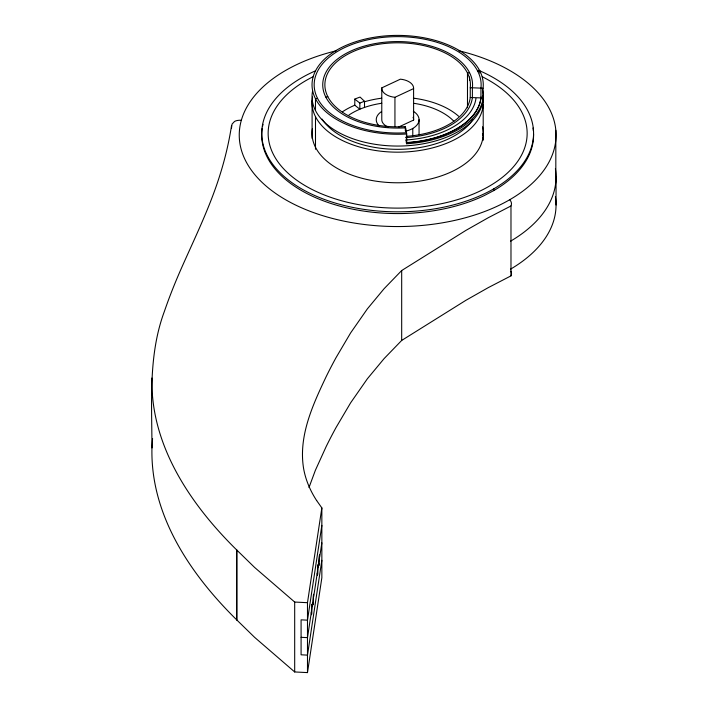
<?xml version="1.0" encoding="UTF-8"?>
<svg xmlns="http://www.w3.org/2000/svg" width="708" height="708" viewBox="0 0 708 708"><rect width="100%" height="100%" fill="white"/><g stroke="black" fill="none" stroke-linecap="round" stroke-linejoin="round"><path stroke-width="1.06" d="M311.299 612.491L312.033 604.074L311.812 613.429L311.52 614.756L311.299 612.5L307.484 637.643L301.086 637.324M312.786 602.641L313.529 594.233L313.379 603.021L312.989 604.915L312.786 602.65L312.228 606.331M317.264 573.091L318.007 564.683L317.786 574.038L317.432 575.356L317.264 573.108L313.724 596.481M318.202 566.94L319.494 554.833L318.954 565.524L318.759 563.258M316.671 500.583L321.848 507.901L321.848 577.808L307.484 672.6L294.687 671.954L254.588 637.324L236.667 619.827C190.594 574.489 150.291 515.123 151.954 447.925C151.928 402.277 148.131 355.053 164.398 311.361C169.442 296.67 175.212 282.235 181.496 268.031C195.169 237.162 210.117 206.692 220.135 174.363A947.552 547.063 0 0 0 231.498 125.909M151.954 447.925L152.565 438.509M307.484 672.6L307.484 602.694L321.848 507.901M321.848 525.371L307.484 620.173L301.086 619.845L301.086 654.803L307.484 655.121L321.848 560.329M319.689 557.09L321.848 542.85M308.998 487.502L315.387 470.271L326.202 446.491A1181.192 681.954 0 0 1 336.052 427.526L350.628 402.817L367.372 378.771L384.099 358.611L401.684 340.442L465.908 300.298L488.334 287.59L510.981 275.872L510.981 205.957A14.585 8.425 0 0 0 509.707 199.744M510.981 205.957L488.334 217.683L465.908 230.392L401.684 270.536L384.099 288.705L367.372 308.865L350.628 332.902L336.052 357.62A1181.192 681.954 0 0 0 326.202 376.576C312.75 404.976 298.334 436.084 303.573 468.333A221.524 127.9 0 0 0 316.662 500.583M533.558 133.954A135.918 78.473 0 0 1 493.759 190.585L484.316 195.55A135.918 78.473 0 0 1 334.495 204.585A135.918 78.473 0 0 1 262.243 128.272M388.338 127.139A15.921 9.186 0 0 1 381.78 119.325L381.78 87.872L400.401 79.172A15.921 9.186 0 0 1 413.596 88.597L413.622 120.059L398.878 126.927M381.78 87.872A15.921 9.186 0 0 0 394.94 97.297L413.622 88.597M317.547 98.394L315.494 98.739L315.494 110.537M325.76 97.005L327.822 96.66M469.537 72.65L467.484 72.995L467.484 107.784M477.75 71.26L479.803 70.906L479.803 73.057M406.702 143.768L406.702 133.98L405.348 126.608A72.774 42.02 0 0 1 324.954 86.836A72.774 42.02 0 0 1 398.409 42.807A72.774 42.02 0 0 1 470.254 87.703L483.068 88.217L483.068 97.996A85.615 49.427 0 0 1 406.702 143.768L406.118 140.573M406.277 136.334A72.774 42.02 0 0 0 470.254 97.492L483.068 97.996M151.954 378.019C150.291 445.217 190.594 504.583 236.667 549.921L254.588 567.418L294.687 602.048L307.484 602.694M354.796 99.102L359.841 103.094L359.841 109.218L354.796 105.218L354.796 99.102A72.774 42.02 0 0 1 360.089 97.076L364.505 101.306L364.505 107.421M556.045 177.044L556.045 205.001M555.824 130.307L555.824 181.823M493.759 188.841L493.759 190.585M483.201 104.695L483.201 140.087M470.254 87.703L470.254 97.492M469.537 77.048L469.537 80.349M419.056 119.696L419.056 134.847M412.782 128.44L412.782 136.016M405.569 131.095L405.569 127.838A74.915 43.25 0 0 1 322.821 86.889A74.915 43.25 0 0 1 398.427 41.577A74.915 43.25 0 0 1 472.386 87.792L472.386 97.58A74.915 43.25 0 0 1 405.569 137.626M405.348 126.608L405.348 130.953M401.684 270.536L401.684 340.442M394.94 97.297L394.94 126.59M315.494 116.661L315.494 149.264M312.095 100.784L312.095 138.387M294.687 602.048L294.687 671.954M236.87 550.125L236.87 620.031M236.667 549.921L236.667 619.827M231.481 128.095L232.056 124.086L234.507 121.493A7.248 4.186 0 0 1 236.384 120.714A10.062 5.806 0 0 1 241.366 120.245M555.382 168.699A158.397 91.447 0 0 1 510.556 241.18M555.382 196.665A158.397 91.447 0 0 1 510.556 269.146M459.067 50.799A158.397 91.447 0 0 1 523.141 190.903A158.397 91.447 0 0 1 272.164 190.903A158.397 91.447 0 0 1 336.229 50.799M510.84 271.173A14.585 8.425 0 0 1 511.026 275.872M413.33 111.289A21.408 12.355 0 0 1 406.383 130.98M379.178 125.944A21.408 12.355 0 0 1 381.453 111.625M475.953 98.492A78.553 45.356 0 0 1 405.711 139.989M482.52 126.821A85.615 49.427 0 0 1 399.162 182.77A85.615 49.427 0 0 1 312.432 128.564M482.44 133.476A85.615 49.427 0 0 1 482.821 135.272M483.166 137.972A85.615 49.427 0 0 1 483.263 139.777M481.051 96.969A83.482 48.197 0 0 1 406.215 142.821M482.29 76.765A129.502 74.765 0 0 1 491.423 184.912A129.502 74.765 0 0 1 303.874 184.912A129.502 74.765 0 0 1 313.007 76.765M349.009 114.979A64.216 37.073 0 0 1 381.771 103.253M414.277 103.368A64.216 37.073 0 0 1 453.855 121.254M406.702 133.98A85.615 49.427 0 0 1 312.131 87.19A85.615 49.427 0 0 1 398.542 35.4A85.615 49.427 0 0 1 483.068 88.217M472.82 119.679A80.694 46.586 0 0 1 397.099 149.326A80.694 46.586 0 0 1 322.087 119.086M482.44 95.881A85.615 49.427 0 0 1 398.631 152.167A85.615 49.427 0 0 1 312.609 96.996M482.44 89.757A85.615 49.427 0 0 1 398.631 146.052A85.615 49.427 0 0 1 312.609 90.881M262.588 126.289A135.918 78.473 0 0 1 263.022 124.316M533.009 127.989A135.918 78.473 0 0 1 533.381 130.971M478.573 70.296A135.918 78.473 0 0 1 498.724 185.815A135.918 78.473 0 0 1 297.625 186.478A135.918 78.473 0 0 1 315.485 70.835M413.056 117.307A15.921 9.186 0 0 1 413.596 120.059M342.522 111.749A72.774 42.02 0 0 1 354.796 105.218M364.744 101.704A72.774 42.02 0 0 1 381.727 98.182M413.392 98.155A72.774 42.02 0 0 1 458.607 116.227M359.841 103.094A64.216 37.073 0 0 1 364.505 101.306M480.936 97.916L480.936 88.128A83.482 48.197 0 0 0 398.516 36.63A83.482 48.197 0 0 0 314.264 87.128A83.482 48.197 0 0 0 406.481 132.75L406.481 142.538A83.482 48.197 0 0 0 480.936 97.916"/></g></svg>
